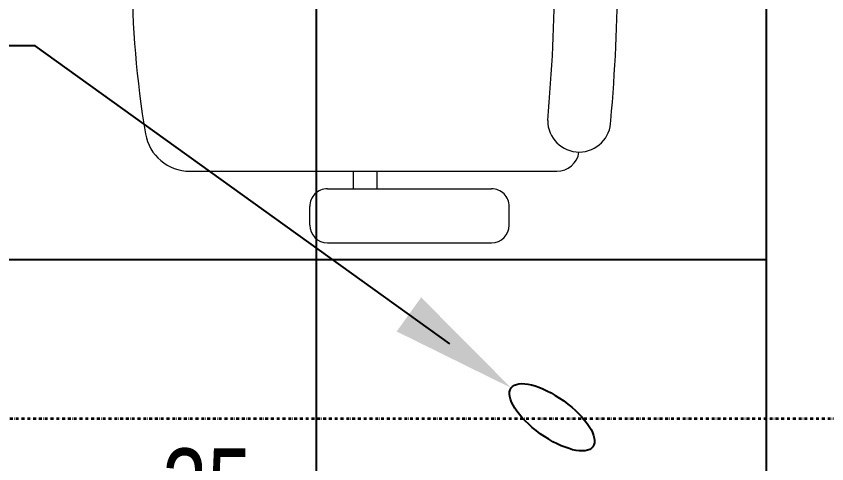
# Model space of a CAD drawing. Extents: x -12260 to 57327, y -29287 to 19916.
# Drawn here: x 37642 to 38543, y -5837 to -5340 of the extents above; entities that cross this region are included whole.
import ezdxf
from ezdxf import colors
from ezdxf.entities.mleader import LeaderData, LeaderLine
from ezdxf.math import Vec2, Vec3

# ---------------------------------------------------------------- set-up
doc = ezdxf.new("R2010")
doc.units = 0
doc.header["$LTSCALE"] = 0.25
doc.linetypes.add('DASHDOT', pattern=[25.4, 12.7, -6.35, 0, -6.35])
for name, color, linetype, lineweight in [('01-First Floor-FUR$0$72_EGR_EQP_TAG', 142, 'Continuous', 5), ('01-First Floor-FUR$0$LOADING', 253, 'Continuous', 5), ('01-First Floor-FUR$0$Walls', 251, 'Continuous', 5), ('E-LITE-CIRC @ 100', 6, 'Continuous', 25), ('E-LITE-CLNG-CNDT', 6, 'DASHDOT', 35), ('E-POWR-CLNG-CNDT', 6, 'DASHDOT', 35)]:
    doc.layers.add(name, color=color, linetype=linetype, lineweight=lineweight)
doc.layers.add('01-First Floor-FUR$0$FALSE CEILING', color=251, linetype='Continuous')
doc.styles.add('01-First Floor-FUR$0$X3G_ENTITY_257CFD', font='swisscl.ttf', dxfattribs={"height": 200})
doc.styles.add('DC_SIMPLEX', font='SIMPLEX.shx', dxfattribs={"width": 0.7})

# ---------------------------------------------------------------- blocks, each defined once
blk = doc.blocks.new('01-First Floor-FUR$0$GF21018-P')
at = {"color": 0}
for p, q in [((-0.2207, 0.47563), (-0.2207, 0.0675)), ((-0.2806, 0.34221), (-0.25983, 0.34221)), ((-0.30021, 0.32259), (-0.30021, 0.14)), ((-0.24021, 0.32259), (-0.24021, 0.14)), ((-0.24021, 0.29372), (-0.2207, 0.29372)), ((-0.24021, 0.26708), (-0.2207, 0.26708)), ((-0.2806, 0.12039), (-0.25983, 0.12039))]:
    blk.add_line(p, q, dxfattribs=at)
for centre, radius, start, end in [((-0.0001, -0.52948), 1.06948, 80.36712, 99.63288), ((-0.1707, 0.47563), 0.05, 99.63288, 180), ((-0.2806, 0.32259), 0.01962, 90, 180), ((-0.25983, 0.32259), 0.01962, 360, 90), ((-0.2806, 0.14), 0.01962, 180, 270), ((-0.25983, 0.14), 0.01962, 270, 360), ((-0.16429, 0.0425), 0.03511, 90, 270), ((0, 1.84674), 1.77674, 264.69456, 275.30527), ((-0.1957, 0.0675), 0.025, 180, 261.47208), ((0, 1.83136), 1.83136, 264.85322, 275.14698)]:
    blk.add_arc(centre, radius, start, end, dxfattribs=at)
blk = doc.blocks.new('01-First Floor-FUR')
at = {"layer": '01-First Floor-FUR$0$FALSE CEILING', "linetype": 'Continuous'}
for p, q in [((37976, -6810), (37976, -2810)), ((34976, -5610), (38476, -5610))]:
    blk.add_line(p, q, dxfattribs=at)
at = {"layer": '01-First Floor-FUR$0$FALSE CEILING'}
blk.add_lwpolyline([(34976, -2810), (38476, -2810), (38476, -6810), (34976, -6810)], close=True, dxfattribs=at)
at = {"layer": '01-First Floor-FUR$0$Walls'}
blk.add_line((38476, -2810), (38476, -6810), dxfattribs=at)
at = {"layer": '01-First Floor-FUR$0$LOADING', "extrusion": (7.77426e-06, -2.24021e-05, 1), "xscale": 1000, "yscale": 1000, "zscale": 1000, "rotation": 89.99858924494788}
blk.add_blockref('01-First Floor-FUR$0$GF21018-P', (38310.61, -5291.06, 0.3), dxfattribs=at)
at = {"layer": '01-First Floor-FUR$0$72_EGR_EQP_TAG', "insert": (37854.37, -5819.88, -0.09), "char_height": 87.473, "attachment_point": 2, "style": '01-First Floor-FUR$0$X3G_ENTITY_257CFD'}
blk.add_mtext('35', dxfattribs=at)
blk = doc.blocks.new('ARR0W')
at = {"color": 45}
blk.add_ellipse((0, 0), major_axis=(0.4, 0), ratio=0.4, dxfattribs=at)
at = {"color": 45, "ltscale": 0.5}
blk.add_solid([(-1.4, 0.1667), (-0.4, 0), (-1.4, -0.1667)], dxfattribs=at)

msp = doc.modelspace()

# ---------------------------------------------------------------- linework, layer by layer
at = {"layer": 'E-POWR-CLNG-CNDT', "elevation": -0.1}
msp.add_lwpolyline([(39212.92, -6146.51), (39033.54, -6146.51, -0.269223), (38968.41, -6108.7), (38806.23, -5824.7, 0.269223), (38741.1, -5786.89), (34826, -5786.89)], format="xyb", dxfattribs=at)

# ---------------------------------------------------------------- block references
at = {"layer": 'E-LITE-CLNG-CNDT'}
msp.add_blockref('01-First Floor-FUR', (0, 0), dxfattribs=at)

# ---------------------------------------------------------------- leaders
at = {"layer": 'E-LITE-CIRC @ 100'}
ml = msp.add_multileader_mtext('Standard', dxfattribs=at)
ml.set_content('{\\Fdc_el_romans|c0;\\W0.8;TO\\Fromans|c0; \\Fsimplex|c0;LP-F1/S29}', color=256, style='DC_SIMPLEX')
ml.set_leader_properties()
ml.set_arrow_properties(name='ARR0W')
ml.build(insert=Vec2(0, 0))
ml.multileader.update_dxf_attribs({"dogleg_length": 200, "arrow_head_size": 140, "scale": 100})
ctx = ml.context
ctx.base_point, ctx.scale, ctx.char_height, ctx.arrow_head_size, ctx.landing_gap_size, ctx.plane_origin, ctx.plane_x_axis, ctx.plane_y_axis = Vec3(35491.15, -5372.26, -0.1), 100, 200, 140, 140, Vec3(59687.62, -536.89, -0.1), Vec3(1, -0.000001, 0), Vec3(0.000001, 1, 0)
ctx.text_align_type = 2
notes = []
notes.append((ctx, [(1, (1, 1, 0), (37662.8, -5372.26, -0.1), (-1, 0.000001, 0), 108.79, [(0, [(38237.87, -5785.25, -0.1)], 0, [])])]))
ctx.mtext.insert, ctx.mtext.text_direction, ctx.mtext.rotation, ctx.mtext.alignment, ctx.mtext.flow_direction = Vec3(37414.01, -5238.93, -0.1), Vec3(1, -0.000001, 0), 6.283185, 3, 5
for ctx, leaders in notes:
    for number, flags, end, landing, length, lines in leaders:
        leader = LeaderData()
        leader.index, (leader.has_last_leader_line, leader.has_dogleg_vector, leader.attachment_direction) = number, flags
        leader.last_leader_point, leader.dogleg_vector, leader.dogleg_length = Vec3(end), Vec3(landing), length
        for number, points, colour, breaks in lines:
            line = LeaderLine()
            line.index, line.vertices, line.color, line.breaks = number, Vec3.list(points), colors.encode_raw_color(colour), breaks
            leader.lines.append(line)
        ctx.leaders.append(leader)

doc.saveas('drawing.dxf')
